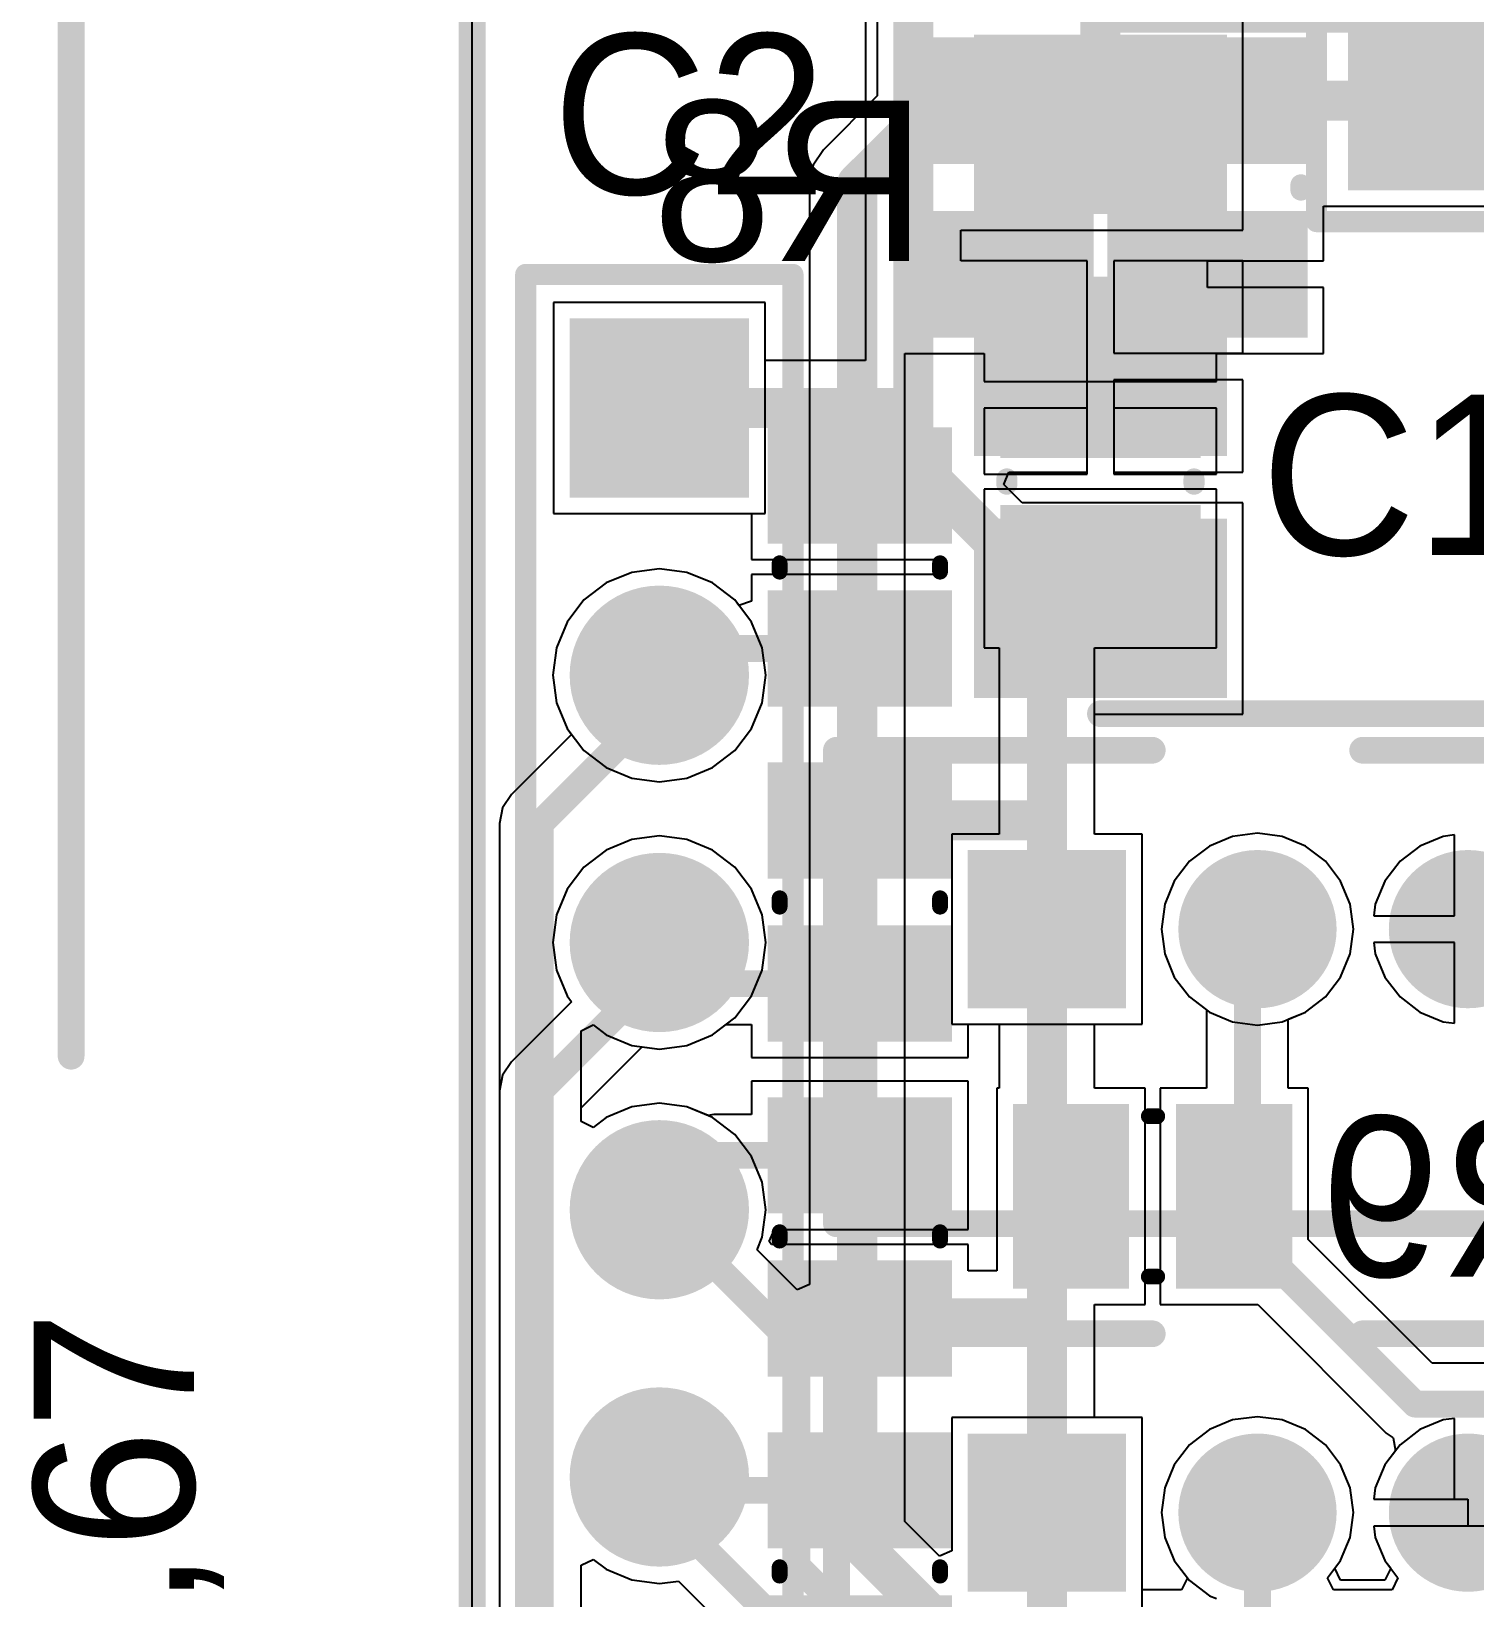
# Model space of a CAD drawing. Extents: x 60.8 to 138.7, y 69.3 to 128.3.
# Drawn here: x 61.09 to 74.8, y 93.21 to 108.1 of the extents above; entities that cross this region are included whole.
import ezdxf

# ---------------------------------------------------------------- set-up
doc = ezdxf.new("R2010")
doc.units = 0
doc.layers.get('0').update_dxf_attribs({"linetype": 'CONTINUOUS'})
for name, color, linetype in [('BOTTOMLAYER', 5, 'CONTINUOUS'), ('BOTTOMOVERLAY', 54, 'CONTINUOUS'), ('BOTTOMPASTE', 16, 'CONTINUOUS'), ('BOTTOMSOLDER', 6, 'CONTINUOUS'), ('MECHANICAL1', 6, 'CONTINUOUS'), ('MULTILAYER', 9, 'CONTINUOUS'), ('TOPLAYER', 1, 'CONTINUOUS'), ('TOPOVERLAY', 2, 'CONTINUOUS'), ('TOPPASTE', 8, 'CONTINUOUS'), ('TOPSOLDER', 216, 'CONTINUOUS')]:
    doc.layers.add(name, color=color, linetype=linetype)

# ---------------------------------------------------------------- blocks, each defined once
blk = doc.blocks.new('C0805C_5')
at = {"layer": 'TOPLAYER'}
for points in [[(-0.5, -0.85), (0.5, -0.85), (-0.5, 0.85), (0.5, 0.85)], [(1.15, -0.85), (2.15, -0.85), (1.15, 0.85), (2.15, 0.85)]]:
    blk.add_solid(points, dxfattribs=at)
at = {"layer": 'TOPOVERLAY', "const_width": 0.2}
for points in [[(0.8, 0.889), (0.85, 0.889)], [(0.8, -0.889), (0.85, -0.889)]]:
    blk.add_lwpolyline(points, dxfattribs=at)
at = {"layer": 'TOPOVERLAY', "const_width": 0.1}
for points in [[(0.75, 0.889, 1), (0.85, 0.889, 1)], [(0.8, 0.889, 1), (0.9, 0.889, 1)], [(0.75, -0.889, 1), (0.85, -0.889, 1)], [(0.8, -0.889, 1), (0.9, -0.889, 1)]]:
    blk.add_lwpolyline(points, format="xyb", close=True, dxfattribs=at)
at = {"layer": 'TOPPASTE'}
for points in [[(-0.5, -0.85), (0.5, -0.85), (-0.5, 0.85), (0.5, 0.85)], [(1.15, -0.85), (2.15, -0.85), (1.15, 0.85), (2.15, 0.85)]]:
    blk.add_solid(points, dxfattribs=at)
at = {"layer": 'TOPSOLDER'}
for points in [[(-0.602, -0.952), (0.602, -0.952), (-0.602, 0.952), (0.602, 0.952)], [(1.048, -0.952), (2.252, -0.952), (1.048, 0.952), (2.252, 0.952)]]:
    blk.add_solid(points, dxfattribs=at)
blk = doc.blocks.new('C0805C_8')
at = {"layer": 'TOPLAYER'}
for points in [[(-0.5, -0.85), (0.5, -0.85), (-0.5, 0.85), (0.5, 0.85)], [(1.15, -0.85), (2.15, -0.85), (1.15, 0.85), (2.15, 0.85)]]:
    blk.add_solid(points, dxfattribs=at)
at = {"layer": 'TOPOVERLAY', "const_width": 0.2}
for points in [[(0.85, 0.889), (0.8, 0.889)], [(0.85, -0.889), (0.8, -0.889)]]:
    blk.add_lwpolyline(points, dxfattribs=at)
at = {"layer": 'TOPOVERLAY', "const_width": 0.1}
for points in [[(0.75, 0.889, 1), (0.85, 0.889, 1)], [(0.8, 0.889, 1), (0.9, 0.889, 1)], [(0.75, -0.889, 1), (0.85, -0.889, 1)], [(0.8, -0.889, 1), (0.9, -0.889, 1)]]:
    blk.add_lwpolyline(points, format="xyb", close=True, dxfattribs=at)
at = {"layer": 'TOPPASTE'}
for points in [[(-0.5, -0.85), (0.5, -0.85), (-0.5, 0.85), (0.5, 0.85)], [(1.15, -0.85), (2.15, -0.85), (1.15, 0.85), (2.15, 0.85)]]:
    blk.add_solid(points, dxfattribs=at)
at = {"layer": 'TOPSOLDER'}
for points in [[(-0.602, -0.952), (0.602, -0.952), (-0.602, 0.952), (0.602, 0.952)], [(1.048, -0.952), (2.252, -0.952), (1.048, 0.952), (2.252, 0.952)]]:
    blk.add_solid(points, dxfattribs=at)
blk = doc.blocks.new('C0805C_11')
at = {"layer": 'TOPLAYER'}
for points in [[(-0.5, -0.85), (0.5, -0.85), (-0.5, 0.85), (0.5, 0.85)], [(1.15, -0.85), (2.15, -0.85), (1.15, 0.85), (2.15, 0.85)]]:
    blk.add_solid(points, dxfattribs=at)
at = {"layer": 'TOPOVERLAY', "const_width": 0.2}
for points in [[(0.85, 0.889), (0.8, 0.889)], [(0.85, -0.889), (0.8, -0.889)]]:
    blk.add_lwpolyline(points, dxfattribs=at)
at = {"layer": 'TOPOVERLAY', "const_width": 0.1}
for points in [[(0.75, 0.889, 1), (0.85, 0.889, 1)], [(0.8, 0.889, 1), (0.9, 0.889, 1)], [(0.75, -0.889, 1), (0.85, -0.889, 1)], [(0.8, -0.889, 1), (0.9, -0.889, 1)]]:
    blk.add_lwpolyline(points, format="xyb", close=True, dxfattribs=at)
at = {"layer": 'TOPPASTE'}
for points in [[(-0.5, -0.85), (0.5, -0.85), (-0.5, 0.85), (0.5, 0.85)], [(1.15, -0.85), (2.15, -0.85), (1.15, 0.85), (2.15, 0.85)]]:
    blk.add_solid(points, dxfattribs=at)
at = {"layer": 'TOPSOLDER'}
for points in [[(-0.602, -0.952), (0.602, -0.952), (-0.602, 0.952), (0.602, 0.952)], [(1.048, -0.952), (2.252, -0.952), (1.048, 0.952), (2.252, 0.952)]]:
    blk.add_solid(points, dxfattribs=at)
blk = doc.blocks.new('LED1206G_23')
at = {"layer": 'MECHANICAL1', "const_width": 0.1}
for points in [[(0, -0.2), (0, 0.2)], [(-0.2, 0), (0.2, 0)]]:
    blk.add_lwpolyline(points, dxfattribs=at)
at = {"layer": 'MECHANICAL1', "const_width": 0.05}
for points in [[(-0.025, 0.2, 1), (0.025, 0.2, 1)], [(-0.225, 0, 1), (-0.175, 0, 1)], [(0.175, 0, 1), (0.225, 0, 1)], [(-0.025, -0.2, 1), (0.025, -0.2, 1)]]:
    blk.add_lwpolyline(points, format="xyb", close=True, dxfattribs=at)
at = {"layer": 'TOPLAYER'}
for points in [[(-2.5, -0.75), (-1, -0.75), (-2.5, 0.75), (-1, 0.75)], [(1, -0.75), (2.5, -0.75), (1, 0.75), (2.5, 0.75)]]:
    blk.add_solid(points, dxfattribs=at)
at = {"layer": 'TOPOVERLAY', "const_width": 0.2}
for points in [[(-2.9, 1.15), (-1, 1.15)], [(-2.9, -1.15), (-2.9, 1.15)], [(1, 1.15), (2.7, 1.15)], [(2.7, 1.15), (3.2, 0.75)], [(3.2, -0.75), (3.2, 0.75)], [(2.7, -1.15), (3.2, -0.75)], [(-2.9, -1.15), (-1, -1.15)], [(1, -1.15), (2.7, -1.15)]]:
    blk.add_lwpolyline(points, dxfattribs=at)
at = {"layer": 'TOPOVERLAY', "const_width": 0.1}
for points in [[(-2.95, 1.15, 1), (-2.85, 1.15, 1)], [(-2.95, 1.15, 1), (-2.85, 1.15, 1)], [(-1.05, 1.15, 1), (-0.95, 1.15, 1)], [(0.95, 1.15, 1), (1.05, 1.15, 1)], [(2.65, 1.15, 1), (2.75, 1.15, 1)], [(2.65, 1.15, 1), (2.75, 1.15, 1)], [(3.15, 0.75, 1), (3.25, 0.75, 1)], [(3.15, 0.75, 1), (3.25, 0.75, 1)], [(3.15, -0.75, 1), (3.25, -0.75, 1)], [(3.15, -0.75, 1), (3.25, -0.75, 1)], [(-2.95, -1.15, 1), (-2.85, -1.15, 1)], [(-2.95, -1.15, 1), (-2.85, -1.15, 1)], [(-1.05, -1.15, 1), (-0.95, -1.15, 1)], [(0.95, -1.15, 1), (1.05, -1.15, 1)], [(2.65, -1.15, 1), (2.75, -1.15, 1)], [(2.65, -1.15, 1), (2.75, -1.15, 1)]]:
    blk.add_lwpolyline(points, format="xyb", close=True, dxfattribs=at)
at = {"layer": 'TOPPASTE'}
for points in [[(-2.5, -0.75), (-1, -0.75), (-2.5, 0.75), (-1, 0.75)], [(1, -0.75), (2.5, -0.75), (1, 0.75), (2.5, 0.75)]]:
    blk.add_solid(points, dxfattribs=at)
at = {"layer": 'TOPSOLDER'}
for points in [[(-2.602, -0.852), (-0.898, -0.852), (-2.602, 0.852), (-0.898, 0.852)], [(0.898, -0.852), (2.602, -0.852), (0.898, 0.852), (2.602, 0.852)]]:
    blk.add_solid(points, dxfattribs=at)
blk = doc.blocks.new('HDR1X6_36')
at = {"layer": 'BOTTOMLAYER', "const_width": 0.75}
for points in [[(2.165, 0, 1), (2.915, 0, 1)], [(4.705, 0, 1), (5.455, 0, 1)], [(7.245, 0, 1), (7.995, 0, 1)], [(9.785, 0, 1), (10.535, 0, 1)]]:
    blk.add_lwpolyline(points, format="xyb", close=True, dxfattribs=at)
at = {"layer": 'BOTTOMLAYER'}
blk.add_solid([(-0.75, -0.75), (0.75, -0.75), (-0.75, 0.75), (0.75, 0.75)], dxfattribs=at)
at = {"layer": 'BOTTOMSOLDER', "const_width": 0.852}
for points in [[(2.114, 0, 1), (2.966, 0, 1)], [(4.654, 0, 1), (5.506, 0, 1)], [(7.194, 0, 1), (8.046, 0, 1)], [(9.734, 0, 1), (10.586, 0, 1)]]:
    blk.add_lwpolyline(points, format="xyb", close=True, dxfattribs=at)
at = {"layer": 'BOTTOMSOLDER'}
blk.add_solid([(-0.852, -0.852), (0.852, -0.852), (-0.852, 0.852), (0.852, 0.852)], dxfattribs=at)
at = {"layer": 'MULTILAYER', "const_width": 0.75}
for points in [[(2.165, 0, 1), (2.915, 0, 1)], [(4.705, 0, 1), (5.455, 0, 1)], [(7.245, 0, 1), (7.995, 0, 1)], [(9.785, 0, 1), (10.535, 0, 1)]]:
    blk.add_lwpolyline(points, format="xyb", close=True, dxfattribs=at)
at = {"layer": 'MULTILAYER'}
blk.add_solid([(-0.75, -0.75), (0.75, -0.75), (-0.75, 0.75), (0.75, 0.75)], dxfattribs=at)
at = {"layer": 'TOPLAYER', "const_width": 0.75}
for points in [[(2.165, 0, 1), (2.915, 0, 1)], [(4.705, 0, 1), (5.455, 0, 1)], [(7.245, 0, 1), (7.995, 0, 1)], [(9.785, 0, 1), (10.535, 0, 1)]]:
    blk.add_lwpolyline(points, format="xyb", close=True, dxfattribs=at)
at = {"layer": 'TOPLAYER'}
blk.add_solid([(-0.75, -0.75), (0.75, -0.75), (-0.75, 0.75), (0.75, 0.75)], dxfattribs=at)
at = {"layer": 'TOPOVERLAY', "const_width": 0.2}
for points in [[(-1.27, -1.27), (-1.27, 1.27)], [(13.97, 1.27), (-1.27, 1.27)], [(13.97, -1.27), (-1.27, -1.27)]]:
    blk.add_lwpolyline(points, dxfattribs=at)
at = {"layer": 'TOPOVERLAY', "const_width": 0.1}
for points in [[(-1.32, 1.27, 1), (-1.22, 1.27, 1)], [(-1.32, 1.27, 1), (-1.22, 1.27, 1)], [(-1.32, -1.27, 1), (-1.22, -1.27, 1)], [(-1.32, -1.27, 1), (-1.22, -1.27, 1)]]:
    blk.add_lwpolyline(points, format="xyb", close=True, dxfattribs=at)
at = {"layer": 'TOPSOLDER', "const_width": 0.852}
for points in [[(2.114, 0, 1), (2.966, 0, 1)], [(4.654, 0, 1), (5.506, 0, 1)], [(7.194, 0, 1), (8.046, 0, 1)], [(9.734, 0, 1), (10.586, 0, 1)]]:
    blk.add_lwpolyline(points, format="xyb", close=True, dxfattribs=at)
at = {"layer": 'TOPSOLDER'}
blk.add_solid([(-0.852, -0.852), (0.852, -0.852), (-0.852, 0.852), (0.852, 0.852)], dxfattribs=at)
blk = doc.blocks.new('C0805R_B_44')
at = {"layer": 'BOTTOMLAYER'}
for points in [[(-0.45, -0.775), (0.45, -0.775), (-0.45, 0.775), (0.45, 0.775)], [(1.1, -0.775), (2, -0.775), (1.1, 0.775), (2, 0.775)]]:
    blk.add_solid(points, dxfattribs=at)
at = {"layer": 'BOTTOMOVERLAY', "const_width": 0.15}
for points in [[(0.81, 0.762), (0.73, 0.762)], [(0.81, -0.762), (0.73, -0.762)]]:
    blk.add_lwpolyline(points, dxfattribs=at)
at = {"layer": 'BOTTOMOVERLAY', "const_width": 0.075}
for points in [[(0.693, 0.762, 1), (0.768, 0.762, 1)], [(0.773, 0.762, 1), (0.848, 0.762, 1)], [(0.693, -0.762, 1), (0.768, -0.762, 1)], [(0.773, -0.762, 1), (0.848, -0.762, 1)]]:
    blk.add_lwpolyline(points, format="xyb", close=True, dxfattribs=at)
at = {"layer": 'BOTTOMPASTE'}
for points in [[(-0.45, -0.775), (0.45, -0.775), (-0.45, 0.775), (0.45, 0.775)], [(1.1, -0.775), (2, -0.775), (1.1, 0.775), (2, 0.775)]]:
    blk.add_solid(points, dxfattribs=at)
at = {"layer": 'BOTTOMSOLDER'}
for points in [[(-0.552, -0.877), (0.552, -0.877), (-0.552, 0.877), (0.552, 0.877)], [(0.998, -0.877), (2.102, -0.877), (0.998, 0.877), (2.102, 0.877)]]:
    blk.add_solid(points, dxfattribs=at)
blk = doc.blocks.new('C0805R_B_45')
at = {"layer": 'BOTTOMLAYER'}
for points in [[(-0.45, -0.775), (0.45, -0.775), (-0.45, 0.775), (0.45, 0.775)], [(1.1, -0.775), (2, -0.775), (1.1, 0.775), (2, 0.775)]]:
    blk.add_solid(points, dxfattribs=at)
at = {"layer": 'BOTTOMOVERLAY', "const_width": 0.15}
for points in [[(0.81, 0.762), (0.73, 0.762)], [(0.81, -0.762), (0.73, -0.762)]]:
    blk.add_lwpolyline(points, dxfattribs=at)
at = {"layer": 'BOTTOMOVERLAY', "const_width": 0.075}
for points in [[(0.693, 0.762, 1), (0.768, 0.762, 1)], [(0.773, 0.762, 1), (0.848, 0.762, 1)], [(0.693, -0.762, 1), (0.768, -0.762, 1)], [(0.773, -0.762, 1), (0.848, -0.762, 1)]]:
    blk.add_lwpolyline(points, format="xyb", close=True, dxfattribs=at)
at = {"layer": 'BOTTOMPASTE'}
for points in [[(-0.45, -0.775), (0.45, -0.775), (-0.45, 0.775), (0.45, 0.775)], [(1.1, -0.775), (2, -0.775), (1.1, 0.775), (2, 0.775)]]:
    blk.add_solid(points, dxfattribs=at)
at = {"layer": 'BOTTOMSOLDER'}
for points in [[(-0.552, -0.877), (0.552, -0.877), (-0.552, 0.877), (0.552, 0.877)], [(0.998, -0.877), (2.102, -0.877), (0.998, 0.877), (2.102, 0.877)]]:
    blk.add_solid(points, dxfattribs=at)
blk = doc.blocks.new('C0805R_B_46')
at = {"layer": 'BOTTOMLAYER'}
for points in [[(-0.45, -0.775), (0.45, -0.775), (-0.45, 0.775), (0.45, 0.775)], [(1.1, -0.775), (2, -0.775), (1.1, 0.775), (2, 0.775)]]:
    blk.add_solid(points, dxfattribs=at)
at = {"layer": 'BOTTOMOVERLAY', "const_width": 0.15}
for points in [[(0.73, 0.762), (0.81, 0.762)], [(0.73, -0.762), (0.81, -0.762)]]:
    blk.add_lwpolyline(points, dxfattribs=at)
at = {"layer": 'BOTTOMOVERLAY', "const_width": 0.075}
for points in [[(0.693, 0.762, 1), (0.768, 0.762, 1)], [(0.773, 0.762, 1), (0.848, 0.762, 1)], [(0.693, -0.762, 1), (0.768, -0.762, 1)], [(0.773, -0.762, 1), (0.848, -0.762, 1)]]:
    blk.add_lwpolyline(points, format="xyb", close=True, dxfattribs=at)
at = {"layer": 'BOTTOMPASTE'}
for points in [[(-0.45, -0.775), (0.45, -0.775), (-0.45, 0.775), (0.45, 0.775)], [(1.1, -0.775), (2, -0.775), (1.1, 0.775), (2, 0.775)]]:
    blk.add_solid(points, dxfattribs=at)
at = {"layer": 'BOTTOMSOLDER'}
for points in [[(-0.552, -0.877), (0.552, -0.877), (-0.552, 0.877), (0.552, 0.877)], [(0.998, -0.877), (2.102, -0.877), (0.998, 0.877), (2.102, 0.877)]]:
    blk.add_solid(points, dxfattribs=at)
blk = doc.blocks.new('C0805R_B_47')
at = {"layer": 'BOTTOMLAYER'}
for points in [[(-0.45, -0.775), (0.45, -0.775), (-0.45, 0.775), (0.45, 0.775)], [(1.1, -0.775), (2, -0.775), (1.1, 0.775), (2, 0.775)]]:
    blk.add_solid(points, dxfattribs=at)
at = {"layer": 'BOTTOMOVERLAY', "const_width": 0.15}
for points in [[(0.73, 0.762), (0.81, 0.762)], [(0.73, -0.762), (0.81, -0.762)]]:
    blk.add_lwpolyline(points, dxfattribs=at)
at = {"layer": 'BOTTOMOVERLAY', "const_width": 0.075}
for points in [[(0.693, 0.762, 1), (0.768, 0.762, 1)], [(0.773, 0.762, 1), (0.848, 0.762, 1)], [(0.693, -0.762, 1), (0.768, -0.762, 1)], [(0.773, -0.762, 1), (0.848, -0.762, 1)]]:
    blk.add_lwpolyline(points, format="xyb", close=True, dxfattribs=at)
at = {"layer": 'BOTTOMPASTE'}
for points in [[(-0.45, -0.775), (0.45, -0.775), (-0.45, 0.775), (0.45, 0.775)], [(1.1, -0.775), (2, -0.775), (1.1, 0.775), (2, 0.775)]]:
    blk.add_solid(points, dxfattribs=at)
at = {"layer": 'BOTTOMSOLDER'}
for points in [[(-0.552, -0.877), (0.552, -0.877), (-0.552, 0.877), (0.552, 0.877)], [(0.998, -0.877), (2.102, -0.877), (0.998, 0.877), (2.102, 0.877)]]:
    blk.add_solid(points, dxfattribs=at)
blk = doc.blocks.new('C0805R_B_48')
at = {"layer": 'BOTTOMLAYER'}
for points in [[(-0.45, -0.775), (0.45, -0.775), (-0.45, 0.775), (0.45, 0.775)], [(1.1, -0.775), (2, -0.775), (1.1, 0.775), (2, 0.775)]]:
    blk.add_solid(points, dxfattribs=at)
at = {"layer": 'BOTTOMOVERLAY', "const_width": 0.15}
for points in [[(0.81, 0.762), (0.73, 0.762)], [(0.81, -0.762), (0.73, -0.762)]]:
    blk.add_lwpolyline(points, dxfattribs=at)
at = {"layer": 'BOTTOMOVERLAY', "const_width": 0.075}
for points in [[(0.693, 0.762, 1), (0.768, 0.762, 1)], [(0.773, 0.762, 1), (0.848, 0.762, 1)], [(0.693, -0.762, 1), (0.768, -0.762, 1)], [(0.773, -0.762, 1), (0.848, -0.762, 1)]]:
    blk.add_lwpolyline(points, format="xyb", close=True, dxfattribs=at)
at = {"layer": 'BOTTOMPASTE'}
for points in [[(-0.45, -0.775), (0.45, -0.775), (-0.45, 0.775), (0.45, 0.775)], [(1.1, -0.775), (2, -0.775), (1.1, 0.775), (2, 0.775)]]:
    blk.add_solid(points, dxfattribs=at)
at = {"layer": 'BOTTOMSOLDER'}
for points in [[(-0.552, -0.877), (0.552, -0.877), (-0.552, 0.877), (0.552, 0.877)], [(0.998, -0.877), (2.102, -0.877), (0.998, 0.877), (2.102, 0.877)]]:
    blk.add_solid(points, dxfattribs=at)
blk = doc.blocks.new('B3B_PH_K_S_52')
at = {"layer": 'BOTTOMLAYER', "const_width": 0.65}
for points in [[(1.675, 0, 1), (2.325, 0, 1)], [(3.675, 0, 1), (4.325, 0, 1)]]:
    blk.add_lwpolyline(points, format="xyb", close=True, dxfattribs=at)
at = {"layer": 'BOTTOMLAYER'}
blk.add_solid([(-0.65, -0.65), (0.65, -0.65), (-0.65, 0.65), (0.65, 0.65)], dxfattribs=at)
at = {"layer": 'BOTTOMSOLDER', "const_width": 0.752}
for points in [[(1.624, 0, 1), (2.376, 0, 1)], [(3.624, 0, 1), (4.376, 0, 1)]]:
    blk.add_lwpolyline(points, format="xyb", close=True, dxfattribs=at)
at = {"layer": 'BOTTOMSOLDER'}
blk.add_solid([(-0.752, -0.752), (0.752, -0.752), (-0.752, 0.752), (0.752, 0.752)], dxfattribs=at)
at = {"layer": 'MULTILAYER', "const_width": 0.65}
for points in [[(1.675, 0, 1), (2.325, 0, 1)], [(3.675, 0, 1), (4.325, 0, 1)]]:
    blk.add_lwpolyline(points, format="xyb", close=True, dxfattribs=at)
at = {"layer": 'MULTILAYER'}
blk.add_solid([(-0.65, -0.65), (0.65, -0.65), (-0.65, 0.65), (0.65, 0.65)], dxfattribs=at)
at = {"layer": 'TOPLAYER', "const_width": 0.65}
for points in [[(1.675, 0, 1), (2.325, 0, 1)], [(3.675, 0, 1), (4.325, 0, 1)]]:
    blk.add_lwpolyline(points, format="xyb", close=True, dxfattribs=at)
at = {"layer": 'TOPLAYER'}
blk.add_solid([(-0.65, -0.65), (0.65, -0.65), (-0.65, 0.65), (0.65, 0.65)], dxfattribs=at)
at = {"layer": 'TOPOVERLAY', "const_width": 0.254}
for points in [[(-2, -2.8), (-2, 1.7)], [(-2, 1.7), (1, 1.7)], [(3, 1.7), (6, 1.7)], [(6, -2.8), (6, 1.7)], [(-2, -2.8), (6, -2.8)]]:
    blk.add_lwpolyline(points, dxfattribs=at)
at = {"layer": 'TOPOVERLAY', "const_width": 0.127}
for points in [[(-2.064, 1.7, 1), (-1.937, 1.7, 1)], [(-2.064, 1.7, 1), (-1.937, 1.7, 1)], [(0.937, 1.7, 1), (1.064, 1.7, 1)], [(2.936, 1.7, 1), (3.063, 1.7, 1)], [(5.937, 1.7, 1), (6.064, 1.7, 1)], [(5.937, 1.7, 1), (6.064, 1.7, 1)], [(-2.064, -2.8, 1), (-1.937, -2.8, 1)], [(-2.064, -2.8, 1), (-1.937, -2.8, 1)], [(5.937, -2.8, 1), (6.064, -2.8, 1)], [(5.937, -2.8, 1), (6.064, -2.8, 1)]]:
    blk.add_lwpolyline(points, format="xyb", close=True, dxfattribs=at)
at = {"layer": 'TOPSOLDER', "const_width": 0.752}
for points in [[(1.624, 0, 1), (2.376, 0, 1)], [(3.624, 0, 1), (4.376, 0, 1)]]:
    blk.add_lwpolyline(points, format="xyb", close=True, dxfattribs=at)
at = {"layer": 'TOPSOLDER'}
blk.add_solid([(-0.752, -0.752), (0.752, -0.752), (-0.752, 0.752), (0.752, 0.752)], dxfattribs=at)
blk = doc.blocks.new('B3B_PH_K_S_53')
at = {"layer": 'BOTTOMLAYER', "const_width": 0.65}
for points in [[(1.675, 0, 1), (2.325, 0, 1)], [(3.675, 0, 1), (4.325, 0, 1)]]:
    blk.add_lwpolyline(points, format="xyb", close=True, dxfattribs=at)
at = {"layer": 'BOTTOMLAYER'}
blk.add_solid([(-0.65, -0.65), (0.65, -0.65), (-0.65, 0.65), (0.65, 0.65)], dxfattribs=at)
at = {"layer": 'BOTTOMSOLDER', "const_width": 0.752}
for points in [[(1.624, 0, 1), (2.376, 0, 1)], [(3.624, 0, 1), (4.376, 0, 1)]]:
    blk.add_lwpolyline(points, format="xyb", close=True, dxfattribs=at)
at = {"layer": 'BOTTOMSOLDER'}
blk.add_solid([(-0.752, -0.752), (0.752, -0.752), (-0.752, 0.752), (0.752, 0.752)], dxfattribs=at)
at = {"layer": 'MULTILAYER', "const_width": 0.65}
for points in [[(1.675, 0, 1), (2.325, 0, 1)], [(3.675, 0, 1), (4.325, 0, 1)]]:
    blk.add_lwpolyline(points, format="xyb", close=True, dxfattribs=at)
at = {"layer": 'MULTILAYER'}
blk.add_solid([(-0.65, -0.65), (0.65, -0.65), (-0.65, 0.65), (0.65, 0.65)], dxfattribs=at)
at = {"layer": 'TOPLAYER', "const_width": 0.65}
for points in [[(1.675, 0, 1), (2.325, 0, 1)], [(3.675, 0, 1), (4.325, 0, 1)]]:
    blk.add_lwpolyline(points, format="xyb", close=True, dxfattribs=at)
at = {"layer": 'TOPLAYER'}
blk.add_solid([(-0.65, -0.65), (0.65, -0.65), (-0.65, 0.65), (0.65, 0.65)], dxfattribs=at)
at = {"layer": 'TOPOVERLAY', "const_width": 0.254}
for points in [[(-2, -2.8), (-2, 1.7)], [(-2, 1.7), (1, 1.7)], [(3, 1.7), (6, 1.7)], [(6, -2.8), (6, 1.7)], [(-2, -2.8), (6, -2.8)]]:
    blk.add_lwpolyline(points, dxfattribs=at)
at = {"layer": 'TOPOVERLAY', "const_width": 0.127}
for points in [[(-2.064, 1.7, 1), (-1.937, 1.7, 1)], [(-2.064, 1.7, 1), (-1.937, 1.7, 1)], [(0.937, 1.7, 1), (1.064, 1.7, 1)], [(2.936, 1.7, 1), (3.063, 1.7, 1)], [(5.937, 1.7, 1), (6.064, 1.7, 1)], [(5.937, 1.7, 1), (6.064, 1.7, 1)], [(-2.064, -2.8, 1), (-1.937, -2.8, 1)], [(-2.064, -2.8, 1), (-1.937, -2.8, 1)], [(5.937, -2.8, 1), (6.064, -2.8, 1)], [(5.937, -2.8, 1), (6.064, -2.8, 1)]]:
    blk.add_lwpolyline(points, format="xyb", close=True, dxfattribs=at)
at = {"layer": 'TOPSOLDER', "const_width": 0.752}
for points in [[(1.624, 0, 1), (2.376, 0, 1)], [(3.624, 0, 1), (4.376, 0, 1)]]:
    blk.add_lwpolyline(points, format="xyb", close=True, dxfattribs=at)
at = {"layer": 'TOPSOLDER'}
blk.add_solid([(-0.752, -0.752), (0.752, -0.752), (-0.752, 0.752), (0.752, 0.752)], dxfattribs=at)
blk = doc.blocks.new('SOT223_B_55')
at = {"layer": 'BOTTOMLAYER'}
for points in [[(-0.75, -1.1), (0.75, -1.1), (-0.75, 1.1), (0.75, 1.1)], [(1.55, -1.1), (3.05, -1.1), (1.55, 1.1), (3.05, 1.1)], [(3.85, -1.1), (5.35, -1.1), (3.85, 1.1), (5.35, 1.1)], [(-0.2, -7.6), (4.8, -7.6), (-0.2, -5.4), (4.8, -5.4)]]:
    blk.add_solid(points, dxfattribs=at)
at = {"layer": 'BOTTOMOVERLAY', "const_width": 0.254}
for points in [[(-1, 0), (-1, -6.604)], [(5.6, 0), (5.6, -6.604)], [(-1, -6.604), (-0.508, -6.604)], [(5.08, -6.604), (5.6, -6.604)]]:
    blk.add_lwpolyline(points, dxfattribs=at)
at = {"layer": 'BOTTOMOVERLAY', "const_width": 0.127}
for points in [[(-1.064, 0, 1), (-0.937, 0, 1)], [(5.536, 0, 1), (5.663, 0, 1)], [(-1.064, -6.604, 1), (-0.937, -6.604, 1)], [(-1.064, -6.604, 1), (-0.937, -6.604, 1)], [(-0.572, -6.604, 1), (-0.445, -6.604, 1)], [(5.016, -6.604, 1), (5.144, -6.604, 1)], [(5.536, -6.604, 1), (5.663, -6.604, 1)], [(5.536, -6.604, 1), (5.663, -6.604, 1)]]:
    blk.add_lwpolyline(points, format="xyb", close=True, dxfattribs=at)
at = {"layer": 'BOTTOMPASTE'}
for points in [[(-0.75, -1.1), (0.75, -1.1), (-0.75, 1.1), (0.75, 1.1)], [(1.55, -1.1), (3.05, -1.1), (1.55, 1.1), (3.05, 1.1)], [(3.85, -1.1), (5.35, -1.1), (3.85, 1.1), (5.35, 1.1)], [(-0.2, -7.6), (4.8, -7.6), (-0.2, -5.4), (4.8, -5.4)]]:
    blk.add_solid(points, dxfattribs=at)
at = {"layer": 'BOTTOMSOLDER'}
for points in [[(-0.852, -1.202), (0.852, -1.202), (-0.852, 1.202), (0.852, 1.202)], [(1.448, -1.202), (3.152, -1.202), (1.448, 1.202), (3.152, 1.202)], [(3.748, -1.202), (5.452, -1.202), (3.748, 1.202), (5.452, 1.202)], [(-0.302, -7.702), (4.902, -7.702), (-0.302, -5.298), (4.902, -5.298)]]:
    blk.add_solid(points, dxfattribs=at)

msp = doc.modelspace()

# ---------------------------------------------------------------- linework, layer by layer
at = {"layer": 'BOTTOMLAYER'}
for p, q in [((65.278, 69.469), (65.278, 120.142)), ((69.016, 108.588), (69.016, 104.974)), ((72.601, 106.212), (72.601, 108.22)), ((69.922, 105.92), (69.922, 106.212)), ((69.922, 106.212), (72.601, 106.212)), ((71.12, 105.92), (69.922, 105.92)), ((71.12, 104.916), (71.12, 105.92)), ((72.601, 105.92), (71.374, 105.92)), ((71.374, 105.92), (71.374, 105.043)), ((72.601, 105.043), (72.601, 105.92)), ((68.06, 105.525), (66.052, 105.525)), ((66.052, 105.525), (66.052, 103.517)), ((68.06, 104.974), (68.06, 105.525)), ((69.016, 104.974), (68.06, 104.974)), ((71.374, 105.043), (72.601, 105.043)), ((71.12, 103.912), (71.12, 104.916)), ((72.601, 104.789), (71.374, 104.789)), ((71.374, 104.789), (71.374, 103.912)), ((72.601, 103.912), (72.601, 104.789)), ((70.328, 103.795), (70.377, 103.912)), ((70.377, 103.912), (71.12, 103.912)), ((71.374, 103.912), (72.601, 103.912)), ((70.503, 103.62), (70.328, 103.795)), ((72.601, 103.62), (70.503, 103.62)), ((72.601, 101.612), (72.601, 103.62)), ((66.052, 103.517), (67.932, 103.517)), ((67.932, 103.517), (67.932, 103.081)), ((67.932, 103.081), (69.681, 103.081)), ((69.681, 103.081), (69.751, 102.975)), ((66.794, 102.959), (66.55, 102.858)), ((67.056, 102.994), (66.794, 102.959)), ((67.318, 102.959), (67.056, 102.994)), ((67.562, 102.858), (67.318, 102.959)), ((69.736, 102.939), (67.932, 102.939)), ((67.932, 102.939), (67.932, 102.686)), ((69.751, 102.975), (69.736, 102.939)), ((66.55, 102.858), (66.34, 102.697)), ((67.772, 102.697), (67.562, 102.858)), ((66.34, 102.697), (66.179, 102.487)), ((67.812, 102.645), (67.772, 102.697)), ((67.932, 102.686), (67.812, 102.645)), ((66.179, 102.487), (66.078, 102.243)), ((66.078, 102.243), (66.043, 101.981)), ((66.043, 101.981), (66.078, 101.719)), ((66.078, 101.719), (66.179, 101.475)), ((71.192, 100.472), (71.192, 101.612)), ((71.192, 101.612), (72.601, 101.612)), ((66.222, 101.418), (65.65, 100.847)), ((66.179, 101.475), (66.222, 101.418)), ((65.65, 100.847), (65.566, 100.721)), ((65.566, 100.721), (65.537, 100.572)), ((65.537, 100.572), (65.537, 84.001)), ((71.643, 100.472), (71.192, 100.472)), ((71.643, 98.664), (71.643, 100.472)), ((72.283, 100.358), (72.094, 100.213)), ((72.503, 100.449), (72.283, 100.358)), ((72.739, 100.48), (72.503, 100.449)), ((72.975, 100.449), (72.739, 100.48)), ((73.195, 100.358), (72.975, 100.449)), ((73.384, 100.213), (73.195, 100.358)), ((74.283, 100.358), (74.094, 100.213)), ((74.503, 100.449), (74.283, 100.358)), ((74.612, 100.463), (74.503, 100.449)), ((74.612, 99.695), (74.612, 100.463)), ((72.094, 100.213), (71.949, 100.024)), ((73.529, 100.024), (73.384, 100.213)), ((74.094, 100.213), (73.949, 100.024)), ((71.949, 100.024), (71.858, 99.804)), ((73.62, 99.804), (73.529, 100.024)), ((73.949, 100.024), (73.858, 99.804)), ((71.858, 99.804), (71.827, 99.568)), ((73.651, 99.568), (73.62, 99.804)), ((73.858, 99.804), (73.844, 99.695)), ((73.844, 99.695), (74.612, 99.695)), ((71.827, 99.568), (71.858, 99.332)), ((73.62, 99.332), (73.651, 99.568)), ((71.858, 99.332), (71.949, 99.112)), ((73.529, 99.112), (73.62, 99.332)), ((74.612, 99.441), (73.844, 99.441)), ((73.844, 99.441), (73.858, 99.332)), ((73.858, 99.332), (73.949, 99.112)), ((74.612, 98.673), (74.612, 99.441)), ((71.949, 99.112), (72.094, 98.923)), ((73.384, 98.923), (73.529, 99.112)), ((73.949, 99.112), (74.094, 98.923)), ((72.094, 98.923), (72.256, 98.8)), ((73.195, 98.778), (73.384, 98.923)), ((74.094, 98.923), (74.283, 98.778)), ((72.256, 98.8), (72.256, 98.057)), ((73.032, 98.711), (73.195, 98.778)), ((73.032, 98.057), (73.032, 98.711)), ((74.283, 98.778), (74.503, 98.687)), ((66.313, 98.602), (66.427, 98.658)), ((66.313, 97.74), (66.313, 98.602)), ((66.427, 98.658), (66.55, 98.564)), ((66.55, 98.564), (66.794, 98.463)), ((67.318, 98.463), (67.562, 98.564)), ((67.562, 98.564), (67.691, 98.663)), ((67.691, 98.663), (67.932, 98.663)), ((67.932, 98.663), (67.932, 98.347)), ((69.99, 98.347), (69.99, 98.664)), ((69.99, 98.664), (70.286, 98.664)), ((70.286, 98.664), (70.286, 98.057)), ((71.192, 98.057), (71.192, 98.664)), ((71.192, 98.664), (71.643, 98.664)), ((74.503, 98.687), (74.612, 98.673)), ((66.794, 98.463), (67.056, 98.428)), ((67.056, 98.428), (67.318, 98.463)), ((67.932, 98.347), (69.99, 98.347)), ((69.99, 98.122), (67.932, 98.122)), ((67.932, 98.122), (67.932, 97.806)), ((69.99, 96.714), (69.99, 98.122)), ((70.286, 98.057), (70.263, 98.057)), ((70.263, 98.057), (70.263, 96.321)), ((71.671, 98.057), (71.192, 98.057)), ((71.671, 95.999), (71.671, 98.057)), ((72.256, 98.057), (71.813, 98.057)), ((71.813, 98.057), (71.813, 95.999)), ((73.221, 98.057), (73.032, 98.057)), ((73.221, 96.619), (73.221, 98.057)), ((66.794, 97.879), (66.55, 97.778)), ((67.056, 97.914), (66.794, 97.879)), ((67.318, 97.879), (67.056, 97.914)), ((67.52, 97.796), (67.318, 97.879)), ((66.427, 97.684), (66.313, 97.74)), ((66.55, 97.778), (66.427, 97.684)), ((67.573, 97.806), (67.52, 97.796)), ((67.932, 97.806), (67.573, 97.806)), ((68.099, 96.598), (68.151, 96.714)), ((68.151, 96.714), (69.99, 96.714)), ((74.399, 95.442), (73.221, 96.619)), ((68.122, 96.572), (68.099, 96.598)), ((69.99, 96.572), (68.122, 96.572)), ((69.99, 96.321), (69.99, 96.572)), ((70.263, 96.321), (69.99, 96.321)), ((71.192, 94.926), (71.192, 95.999)), ((71.192, 95.999), (71.671, 95.999)), ((71.813, 95.999), (72.743, 95.999)), ((72.743, 95.999), (73.963, 94.779)), ((75.166, 95.442), (74.399, 95.442)), ((71.643, 94.926), (71.192, 94.926)), ((71.643, 93.118), (71.643, 94.926)), ((72.503, 94.903), (72.283, 94.812)), ((72.739, 94.934), (72.503, 94.903)), ((72.975, 94.903), (72.739, 94.934)), ((73.195, 94.812), (72.975, 94.903)), ((72.283, 94.812), (72.094, 94.667)), ((73.384, 94.667), (73.195, 94.812)), ((73.963, 94.779), (74.029, 94.734)), ((74.029, 94.734), (74.05, 94.609)), ((72.094, 94.667), (71.949, 94.478)), ((73.529, 94.478), (73.384, 94.667)), ((74.05, 94.609), (73.949, 94.478)), ((71.949, 94.478), (71.858, 94.258)), ((73.62, 94.258), (73.529, 94.478)), ((73.949, 94.478), (73.858, 94.258)), ((71.858, 94.258), (71.827, 94.022)), ((73.651, 94.022), (73.62, 94.258)), ((73.858, 94.258), (73.844, 94.149)), ((73.844, 94.149), (74.739, 94.149)), ((74.739, 94.149), (74.739, 93.895)), ((71.827, 94.022), (71.858, 93.786)), ((73.62, 93.786), (73.651, 94.022)), ((74.739, 93.895), (73.844, 93.895)), ((73.844, 93.895), (73.858, 93.786)), ((71.858, 93.786), (71.949, 93.566)), ((73.529, 93.566), (73.62, 93.786)), ((73.858, 93.786), (73.949, 93.566)), ((71.949, 93.566), (72.094, 93.378)), ((73.473, 93.494), (73.529, 93.566)), ((73.529, 93.38), (73.473, 93.494)), ((73.949, 93.566), (74.005, 93.494)), ((74.005, 93.494), (73.949, 93.38)), ((72.094, 93.378), (72.283, 93.233)), ((73.949, 93.38), (73.529, 93.38)), ((72.283, 93.233), (72.351, 93.205))]:
    msp.add_line(p, q, dxfattribs=at)
for points, const_width in [([(71.247, 107.216), (71.247, 108.839)], 0.381), ([(69.469, 104.521), (69.469, 108.588)], 0.381), ([(67.056, 104.521), (69.469, 104.521)], 0.381), ([(69.469, 104.013), (69.469, 104.521)], 0.381), ([(69.469, 104.013), (70.866, 102.616)], 0.381), ([(70.739, 99.568), (70.739, 102.616)], 0.381), ([(70.866, 102.616), (71.247, 102.616)], 0.254), ([(67.31, 102.235), (68.961, 102.235)], 0.254), ([(66.929, 101.981), (67.056, 101.981)], 0.254), ([(65.925, 100.572), (67.056, 101.703)], 0.254), ([(68.961, 100.601), (70.722, 100.601)], 0.381), ([(65.925, 84.001), (65.925, 100.572)], 0.254), ([(70.739, 94.022), (70.739, 99.568)], 0.381), ([(72.644, 97.028), (72.644, 99.473)], 0.254), ([(67.446, 99.051), (68.961, 99.051)], 0.254), ([(67.573, 97.418), (68.961, 97.418)], 0.254), ([(72.644, 96.647), (72.644, 97.028)], 0.254), ([(72.644, 96.647), (74.238, 95.053)], 0.254), ([(68.961, 95.868), (70.722, 95.868)], 0.381), ([(74.238, 95.053), (75.166, 95.053)], 0.254), ([(67.183, 94.234), (68.961, 94.234)], 0.254), ([(70.739, 91.948), (70.739, 94.022)], 0.381), ([(72.739, 92.043), (72.739, 94.022)], 0.254)]:
    msp.add_lwpolyline(points, dxfattribs=dict(at, const_width=const_width))
for points, const_width in [([(71.152, 107.216, 1), (71.342, 107.216, 1)], 0.191), ([(66.961, 104.521, 1), (67.151, 104.521, 1)], 0.191), ([(69.374, 104.521, 1), (69.564, 104.521, 1)], 0.191), ([(69.374, 104.521, 1), (69.564, 104.521, 1)], 0.191), ([(69.374, 104.521, 1), (69.564, 104.521, 1)], 0.191), ([(69.374, 104.013, 1), (69.564, 104.013, 1)], 0.191), ([(69.374, 104.013, 1), (69.564, 104.013, 1)], 0.191), ([(70.644, 102.616, 1), (70.834, 102.616, 1)], 0.191), ([(70.771, 102.616, 1), (70.961, 102.616, 1)], 0.191), ([(70.802, 102.616, 1), (70.929, 102.616, 1)], 0.127), ([(71.183, 102.616, 1), (71.31, 102.616, 1)], 0.127), ([(67.246, 102.235, 1), (67.373, 102.235, 1)], 0.127), ([(68.897, 102.235, 1), (69.024, 102.235, 1)], 0.127), ([(66.865, 101.981, 1), (66.992, 101.981, 1)], 0.127), ([(66.992, 101.981, 1), (67.12, 101.981, 1)], 0.127), ([(66.992, 101.703, 1), (67.12, 101.703, 1)], 0.127), ([(68.866, 100.601, 1), (69.056, 100.601, 1)], 0.191), ([(70.626, 100.601, 1), (70.817, 100.601, 1)], 0.191), ([(65.861, 100.572, 1), (65.988, 100.572, 1)], 0.127), ([(65.861, 100.572, 1), (65.988, 100.572, 1)], 0.127), ([(70.644, 99.568, 1), (70.834, 99.568, 1)], 0.191), ([(70.644, 99.568, 1), (70.834, 99.568, 1)], 0.191), ([(72.581, 99.473, 1), (72.707, 99.473, 1)], 0.127), ([(67.382, 99.051, 1), (67.509, 99.051, 1)], 0.127), ([(68.897, 99.051, 1), (69.024, 99.051, 1)], 0.127), ([(67.509, 97.418, 1), (67.636, 97.418, 1)], 0.127), ([(68.897, 97.418, 1), (69.024, 97.418, 1)], 0.127), ([(72.581, 97.028, 1), (72.707, 97.028, 1)], 0.127), ([(72.581, 97.028, 1), (72.707, 97.028, 1)], 0.127), ([(72.581, 96.647, 1), (72.707, 96.647, 1)], 0.127), ([(72.581, 96.647, 1), (72.707, 96.647, 1)], 0.127), ([(68.866, 95.868, 1), (69.056, 95.868, 1)], 0.191), ([(70.626, 95.868, 1), (70.817, 95.868, 1)], 0.191), ([(74.174, 95.053, 1), (74.301, 95.053, 1)], 0.127), ([(74.174, 95.053, 1), (74.301, 95.053, 1)], 0.127), ([(67.12, 94.234, 1), (67.246, 94.234, 1)], 0.127), ([(68.897, 94.234, 1), (69.024, 94.234, 1)], 0.127), ([(70.644, 94.022, 1), (70.834, 94.022, 1)], 0.191), ([(70.644, 94.022, 1), (70.834, 94.022, 1)], 0.191), ([(72.676, 94.022, 1), (72.803, 94.022, 1)], 0.127)]:
    msp.add_lwpolyline(points, format="xyb", close=True, dxfattribs=dict(at, const_width=const_width))
at = {"layer": 'MECHANICAL1', "const_width": 0.254}
for points in [[(61.468, 98.36), (61.468, 120.142)], [(65.278, 69.469), (65.278, 120.142)]]:
    msp.add_lwpolyline(points, dxfattribs=at)
at = {"layer": 'MECHANICAL1', "const_width": 0.127}
msp.add_lwpolyline([(61.404, 98.36, 1), (61.531, 98.36, 1)], format="xyb", close=True, dxfattribs=at)
at = {"layer": 'TOPLAYER'}
for p, q in [((65.278, 69.469), (65.278, 120.142)), ((69.127, 108.196), (69.127, 107.487)), ((69.127, 107.487), (68.616, 106.976)), ((68.616, 106.976), (68.518, 106.829)), ((68.518, 106.829), (68.483, 106.655)), ((68.483, 106.655), (68.483, 96.189)), ((73.367, 105.919), (73.367, 106.438)), ((73.367, 106.438), (73.446, 106.438)), ((73.446, 106.438), (73.446, 106.438)), ((73.446, 106.438), (75.454, 106.438)), ((72.263, 105.665), (72.263, 105.919)), ((72.263, 105.919), (73.367, 105.919)), ((73.367, 105.665), (72.263, 105.665)), ((73.367, 105.038), (73.367, 105.665)), ((68.06, 105.525), (66.052, 105.525)), ((66.052, 105.525), (66.052, 103.517)), ((68.06, 103.517), (68.06, 105.525)), ((69.39, 93.938), (69.39, 105.038)), ((69.39, 105.038), (70.143, 105.038)), ((70.143, 105.038), (70.143, 104.774)), ((72.351, 104.774), (72.351, 105.038)), ((72.351, 105.038), (73.367, 105.038)), ((70.143, 104.774), (72.351, 104.774)), ((71.12, 104.52), (70.143, 104.52)), ((70.143, 104.52), (70.143, 103.893)), ((71.12, 103.893), (71.12, 104.52)), ((72.351, 104.52), (71.374, 104.52)), ((71.374, 104.52), (71.374, 103.893)), ((72.351, 103.893), (72.351, 104.52)), ((70.143, 103.893), (71.12, 103.893)), ((71.374, 103.893), (72.351, 103.893)), ((72.351, 103.751), (70.143, 103.751)), ((70.143, 103.751), (70.143, 102.243)), ((72.351, 102.243), (72.351, 103.751)), ((66.052, 103.517), (68.06, 103.517)), ((66.794, 102.959), (66.55, 102.858)), ((67.056, 102.994), (66.794, 102.959)), ((67.318, 102.959), (67.056, 102.994)), ((67.562, 102.858), (67.318, 102.959)), ((66.55, 102.858), (66.34, 102.697)), ((67.772, 102.697), (67.562, 102.858)), ((66.34, 102.697), (66.179, 102.487)), ((67.933, 102.487), (67.772, 102.697)), ((66.179, 102.487), (66.078, 102.243)), ((68.034, 102.243), (67.933, 102.487)), ((66.078, 102.243), (66.043, 101.981)), ((68.069, 101.981), (68.034, 102.243)), ((70.143, 102.243), (70.286, 102.243)), ((70.286, 102.243), (70.286, 100.472)), ((71.192, 100.472), (71.192, 102.243)), ((71.192, 102.243), (72.351, 102.243)), ((66.043, 101.981), (66.078, 101.719)), ((68.034, 101.719), (68.069, 101.981)), ((66.078, 101.719), (66.179, 101.475)), ((67.933, 101.475), (68.034, 101.719)), ((66.179, 101.475), (66.34, 101.265)), ((67.772, 101.265), (67.933, 101.475)), ((66.34, 101.265), (66.55, 101.104)), ((67.562, 101.104), (67.772, 101.265)), ((66.55, 101.104), (66.794, 101.003)), ((67.318, 101.003), (67.562, 101.104)), ((66.794, 101.003), (67.056, 100.968)), ((67.056, 100.968), (67.318, 101.003)), ((66.794, 100.419), (66.55, 100.318)), ((67.056, 100.454), (66.794, 100.419)), ((67.318, 100.419), (67.056, 100.454)), ((67.562, 100.318), (67.318, 100.419)), ((70.286, 100.472), (69.835, 100.472)), ((69.835, 100.472), (69.835, 98.664)), ((71.643, 100.472), (71.192, 100.472)), ((71.643, 98.664), (71.643, 100.472)), ((72.283, 100.358), (72.094, 100.213)), ((72.503, 100.449), (72.283, 100.358)), ((72.739, 100.48), (72.503, 100.449)), ((72.975, 100.449), (72.739, 100.48)), ((73.195, 100.358), (72.975, 100.449)), ((73.384, 100.213), (73.195, 100.358)), ((74.283, 100.358), (74.094, 100.213)), ((74.503, 100.449), (74.283, 100.358)), ((74.612, 100.463), (74.503, 100.449)), ((74.612, 99.695), (74.612, 100.463)), ((66.55, 100.318), (66.34, 100.157)), ((67.772, 100.157), (67.562, 100.318)), ((72.094, 100.213), (71.949, 100.024)), ((73.529, 100.024), (73.384, 100.213)), ((74.094, 100.213), (73.949, 100.024)), ((66.34, 100.157), (66.179, 99.947)), ((67.933, 99.947), (67.772, 100.157)), ((66.179, 99.947), (66.078, 99.703)), ((68.034, 99.703), (67.933, 99.947)), ((71.949, 100.024), (71.858, 99.804)), ((73.62, 99.804), (73.529, 100.024)), ((73.949, 100.024), (73.858, 99.804)), ((71.858, 99.804), (71.827, 99.568)), ((73.651, 99.568), (73.62, 99.804)), ((73.858, 99.804), (73.844, 99.695)), ((66.078, 99.703), (66.043, 99.441)), ((68.069, 99.441), (68.034, 99.703)), ((73.844, 99.695), (74.612, 99.695)), ((71.827, 99.568), (71.858, 99.332)), ((73.62, 99.332), (73.651, 99.568)), ((66.043, 99.441), (66.078, 99.179)), ((68.034, 99.179), (68.069, 99.441)), ((71.858, 99.332), (71.949, 99.112)), ((73.529, 99.112), (73.62, 99.332)), ((74.612, 99.441), (73.844, 99.441)), ((73.844, 99.441), (73.858, 99.332)), ((73.858, 99.332), (73.949, 99.112)), ((74.612, 98.673), (74.612, 99.441)), ((66.078, 99.179), (66.179, 98.935)), ((67.933, 98.935), (68.034, 99.179)), ((71.949, 99.112), (72.094, 98.923)), ((73.384, 98.923), (73.529, 99.112)), ((73.949, 99.112), (74.094, 98.923)), ((66.222, 98.878), (65.65, 98.307)), ((66.179, 98.935), (66.222, 98.878)), ((67.772, 98.725), (67.933, 98.935)), ((72.094, 98.923), (72.283, 98.778)), ((73.195, 98.778), (73.384, 98.923)), ((74.094, 98.923), (74.283, 98.778)), ((67.562, 98.564), (67.772, 98.725)), ((72.283, 98.778), (72.503, 98.687)), ((72.975, 98.687), (73.195, 98.778)), ((74.283, 98.778), (74.503, 98.687)), ((67.318, 98.463), (67.562, 98.564)), ((69.835, 98.664), (71.643, 98.664)), ((72.503, 98.687), (72.739, 98.656)), ((72.739, 98.656), (72.975, 98.687)), ((74.503, 98.687), (74.612, 98.673)), ((66.313, 97.871), (66.892, 98.45)), ((66.892, 98.45), (67.056, 98.428)), ((67.056, 98.428), (67.318, 98.463)), ((65.65, 98.307), (65.566, 98.181)), ((65.566, 98.181), (65.537, 98.032)), ((65.537, 98.032), (65.537, 84.001)), ((66.313, 97.74), (66.313, 97.871)), ((66.794, 97.879), (66.55, 97.778)), ((67.056, 97.914), (66.794, 97.879)), ((67.318, 97.879), (67.056, 97.914)), ((67.562, 97.778), (67.318, 97.879)), ((66.427, 97.684), (66.313, 97.74)), ((66.55, 97.778), (66.427, 97.684)), ((67.772, 97.617), (67.562, 97.778)), ((67.933, 97.407), (67.772, 97.617)), ((68.034, 97.163), (67.933, 97.407)), ((68.069, 96.901), (68.034, 97.163)), ((68.034, 96.639), (68.069, 96.901)), ((67.985, 96.521), (68.034, 96.639)), ((68.366, 96.14), (67.985, 96.521)), ((68.483, 96.189), (68.366, 96.14)), ((71.643, 94.926), (69.835, 94.926)), ((69.835, 94.926), (69.835, 93.659)), ((71.643, 93.29), (71.643, 94.926)), ((72.503, 94.903), (72.283, 94.812)), ((72.739, 94.934), (72.503, 94.903)), ((72.975, 94.903), (72.739, 94.934)), ((73.195, 94.812), (72.975, 94.903)), ((74.503, 94.903), (74.283, 94.812)), ((74.612, 94.917), (74.503, 94.903)), ((74.612, 94.149), (74.612, 94.917)), ((72.283, 94.812), (72.094, 94.667)), ((73.384, 94.667), (73.195, 94.812)), ((74.283, 94.812), (74.094, 94.667)), ((72.094, 94.667), (71.949, 94.478)), ((73.529, 94.478), (73.384, 94.667)), ((74.094, 94.667), (73.949, 94.478)), ((71.949, 94.478), (71.858, 94.258)), ((73.62, 94.258), (73.529, 94.478)), ((73.949, 94.478), (73.858, 94.258)), ((71.858, 94.258), (71.827, 94.022)), ((73.651, 94.022), (73.62, 94.258)), ((73.858, 94.258), (73.844, 94.149)), ((73.844, 94.149), (74.612, 94.149)), ((69.718, 93.61), (69.39, 93.938)), ((71.827, 94.022), (71.858, 93.786)), ((73.62, 93.786), (73.651, 94.022)), ((75.634, 93.895), (73.844, 93.895)), ((73.844, 93.895), (73.858, 93.786)), ((69.835, 93.659), (69.718, 93.61)), ((71.858, 93.786), (71.949, 93.566)), ((73.529, 93.566), (73.62, 93.786)), ((73.858, 93.786), (73.949, 93.566)), ((66.313, 93.522), (66.427, 93.578)), ((66.313, 92.66), (66.313, 93.522)), ((66.427, 93.578), (66.55, 93.484)), ((71.949, 93.566), (72.074, 93.404)), ((73.404, 93.404), (73.529, 93.566)), ((73.949, 93.566), (74.074, 93.404)), ((66.55, 93.484), (66.794, 93.383)), ((66.794, 93.383), (67.056, 93.348)), ((67.056, 93.348), (67.239, 93.372)), ((67.239, 93.372), (69.128, 91.483)), ((72.074, 93.404), (72.018, 93.29)), ((73.46, 93.29), (73.404, 93.404)), ((74.074, 93.404), (74.018, 93.29)), ((72.018, 93.29), (71.643, 93.29)), ((74.018, 93.29), (73.46, 93.29))]:
    msp.add_line(p, q, dxfattribs=at)
for points, const_width in [([(74.422, 107.442), (83.82, 116.84)], 0.381), ([(71.247, 107.442), (71.247, 108.839)], 0.381), ([(68.936, 106.655), (69.723, 107.442)], 0.381), ([(69.723, 107.442), (70.231, 107.442)], 0.254), ([(70.231, 107.442), (71.247, 107.442)], 0.381), ([(71.247, 107.442), (72.263, 107.442)], 0.381), ([(72.263, 107.442), (74.422, 107.442)], 0.381), ([(68.936, 93.751), (68.936, 106.655)], 0.381), ([(70.739, 99.568), (70.739, 102.997)], 0.381), ([(67.056, 99.163), (67.056, 99.441)], 0.254), ([(65.925, 98.032), (67.056, 99.163)], 0.254), ([(65.925, 84.001), (65.925, 98.032)], 0.254), ([(67.056, 96.901), (68.365, 95.592)], 0.254), ([(68.365, 93.514), (68.365, 95.592)], 0.254), ([(67.056, 94.104), (67.056, 94.361)], 0.254), ([(67.056, 94.104), (69.403, 91.757)], 0.254), ([(68.936, 93.751), (69.85, 92.837)], 0.381), ([(68.365, 93.514), (69.613, 92.265)], 0.254)]:
    msp.add_lwpolyline(points, dxfattribs=dict(at, const_width=const_width))
for points, const_width in [([(69.628, 107.442, 1), (69.818, 107.442, 1)], 0.191), ([(69.659, 107.442, 1), (69.786, 107.442, 1)], 0.127), ([(70.136, 107.442, 1), (70.326, 107.442, 1)], 0.191), ([(70.167, 107.442, 1), (70.294, 107.442, 1)], 0.127), ([(71.152, 107.442, 1), (71.342, 107.442, 1)], 0.191), ([(71.152, 107.442, 1), (71.342, 107.442, 1)], 0.191), ([(71.152, 107.442, 1), (71.342, 107.442, 1)], 0.191), ([(72.168, 107.442, 1), (72.358, 107.442, 1)], 0.191), ([(72.168, 107.442, 1), (72.358, 107.442, 1)], 0.191), ([(74.327, 107.442, 1), (74.517, 107.442, 1)], 0.191), ([(74.327, 107.442, 1), (74.517, 107.442, 1)], 0.191), ([(68.841, 106.655, 1), (69.032, 106.655, 1)], 0.191), ([(68.841, 106.655, 1), (69.032, 106.655, 1)], 0.191), ([(70.644, 102.997, 1), (70.834, 102.997, 1)], 0.191), ([(70.644, 99.568, 1), (70.834, 99.568, 1)], 0.191), ([(66.992, 99.441, 1), (67.12, 99.441, 1)], 0.127), ([(66.992, 99.163, 1), (67.12, 99.163, 1)], 0.127), ([(66.992, 99.163, 1), (67.12, 99.163, 1)], 0.127), ([(65.861, 98.032, 1), (65.988, 98.032, 1)], 0.127), ([(65.861, 98.032, 1), (65.988, 98.032, 1)], 0.127), ([(66.992, 96.901, 1), (67.12, 96.901, 1)], 0.127), ([(68.301, 95.592, 1), (68.428, 95.592, 1)], 0.127), ([(68.301, 95.592, 1), (68.428, 95.592, 1)], 0.127), ([(66.992, 94.361, 1), (67.12, 94.361, 1)], 0.127), ([(66.992, 94.104, 1), (67.12, 94.104, 1)], 0.127), ([(66.992, 94.104, 1), (67.12, 94.104, 1)], 0.127), ([(68.841, 93.751, 1), (69.032, 93.751, 1)], 0.191), ([(68.841, 93.751, 1), (69.032, 93.751, 1)], 0.191), ([(68.301, 93.514, 1), (68.428, 93.514, 1)], 0.127), ([(68.301, 93.514, 1), (68.428, 93.514, 1)], 0.127)]:
    msp.add_lwpolyline(points, format="xyb", close=True, dxfattribs=dict(at, const_width=const_width))
msp.add_solid([(70.739, 104.902), (71.755, 104.902), (70.739, 105.664), (71.755, 105.664)], dxfattribs=at)

# ---------------------------------------------------------------- block references
for name, p, rotation in [('LED1206G_23', (76.2, 107.442), 360), ('SOT223_B_55', (71.247, 102.616), 90), ('C0805C_8', (70.231, 107.442), 270), ('C0805C_11', (72.263, 107.442), 270), ('HDR1X6_36', (67.056, 104.521), 270), ('C0805C_5', (71.247, 102.997), 90), ('C0805R_B_47', (68.961, 102.235), 90), ('B3B_PH_K_S_53', (70.739, 99.568), 360), ('C0805R_B_46', (68.961, 99.051), 90), ('C0805R_B_45', (68.961, 97.418), 270), ('C0805R_B_48', (72.517, 97.028), 180), ('B3B_PH_K_S_52', (70.739, 94.022), 360), ('C0805R_B_44', (68.961, 94.234), 270)]:
    msp.add_blockref(name, p, dxfattribs=dict(rotation=rotation))

# ---------------------------------------------------------------- texts
at = {"layer": 'BOTTOMOVERLAY', "text_generation_flag": 2}
for s, p in [('R8', (69.596, 105.918)), ('R9', (75.946, 96.266))]:
    msp.add_text(s, height=1.524, dxfattribs=at).set_placement(p)
at = {"layer": 'MECHANICAL1'}
msp.add_text('50,67', height=1.524, rotation=90, dxfattribs=at).set_placement((62.636, 90.844))
at = {"layer": 'TOPOVERLAY'}
for s, p in [('C2', (66.04, 106.553)), ('C1', (72.771, 103.124))]:
    msp.add_text(s, height=1.524, dxfattribs=at).set_placement(p)

doc.saveas('drawing.dxf')
